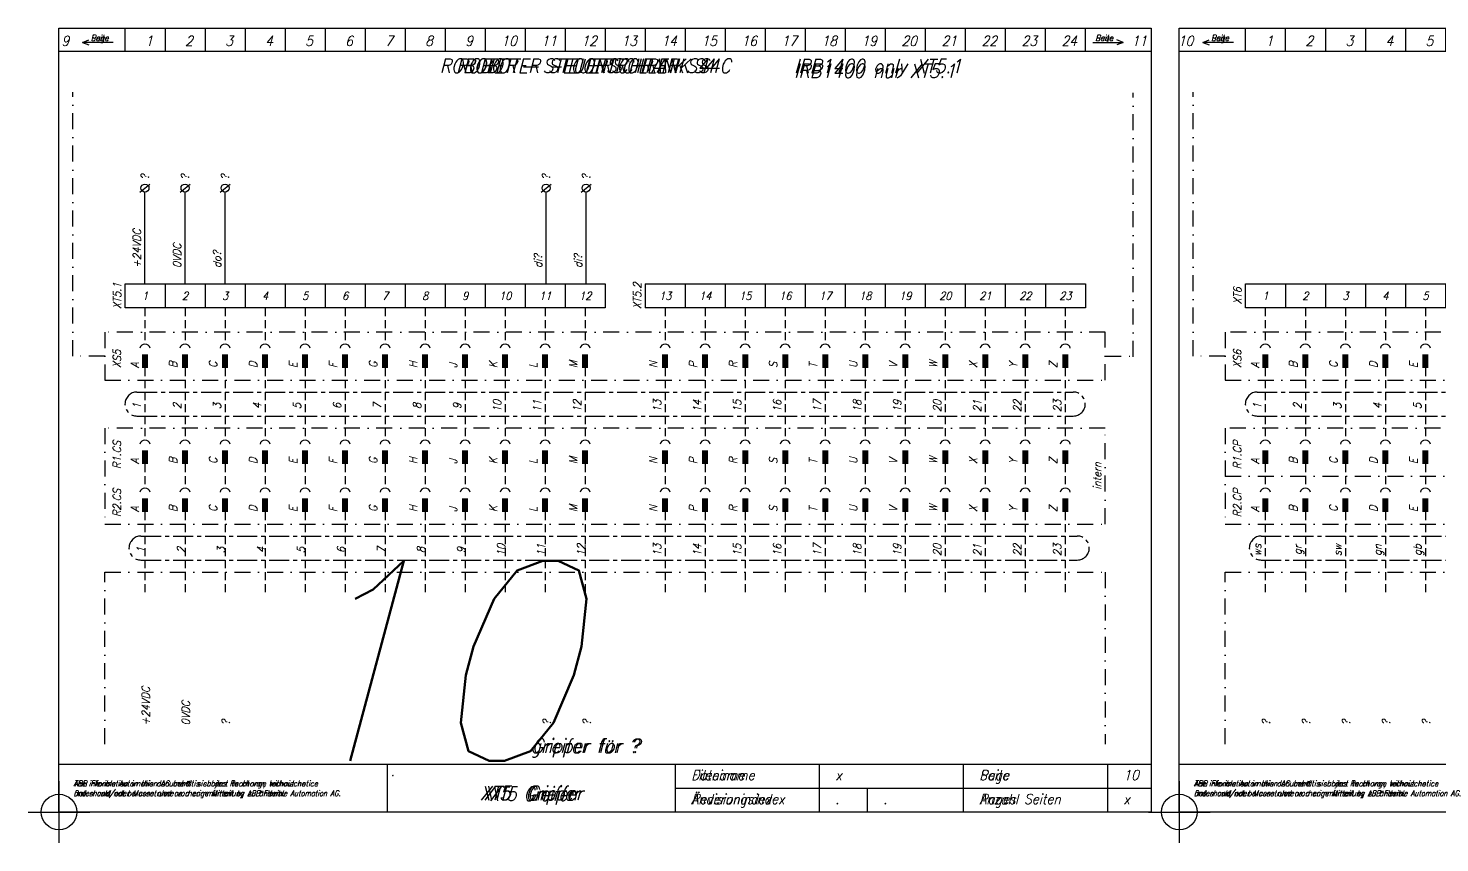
# Model space of a CAD drawing. Extents: x -8 to 1395, y -8 to 3346.
# Drawn here: x -7.7 to 345.1, y 832.3 to 1036 of the extents above; entities that cross this region are included whole.
import ezdxf
from ezdxf.enums import TextEntityAlignment as Align

# ---------------------------------------------------------------- set-up
doc = ezdxf.new("R2010")
doc.units = 0
doc.header["$LTSCALE"] = 8
for name, pattern in [('CENTER', [2, 1.25, -0.25, 0.25, -0.25]), ('DASHDOT', [1, 0.5, -0.25, 0, -0.25]), ('HIDDEN', [0.375, 0.25, -0.125])]:
    doc.linetypes.add(name, pattern=pattern)
doc.layers.get('0').update_dxf_attribs({"linetype": 'CONTINUOUS'})
doc.layers.get('DEFPOINTS').update_dxf_attribs({"linetype": 'CONTINUOUS'})
for name, color, linetype in [('EL05', 3, 'CONTINUOUS'), ('EL07', 4, 'CONTINUOUS'), ('ELCENTER', 2, 'CENTER'), ('ELHIDDEN', 1, 'HIDDEN'), ('FORM07', 4, 'CONTINUOUS'), ('KOPF03', 2, 'CONTINUOUS'), ('KOPF05', 3, 'CONTINUOUS'), ('KOPF07', 4, 'CONTINUOUS'), ('TEXT_ALLGEMEIN', 2, 'CONTINUOUS'), ('TEXT_DEUTSCH', 2, 'CONTINUOUS'), ('TEXT_ENGLISCH', 2, 'CONTINUOUS'), ('TEXT_FRANZOESISCH', 2, 'CONTINUOUS'), ('TEXT_SCHEMA', 2, 'CONTINUOUS'), ('UMRISSE', 2, 'DASHDOT')]:
    doc.layers.add(name, color=color, linetype=linetype)
doc.styles.add('VSM_13', font='simplex3.shx', dxfattribs={"width": 0.9, "oblique": 15})
doc.dimstyles.new('VSM-ABB', dxfattribs={"dimtxt": 3.5, "dimasz": 4, "dimexe": 2, "dimexo": 1, "dimgap": 1, "dimtad": 1, "dimdec": 0, "dimzin": 0, "dimtxsty": 'VSM_13', "dimcen": -4, "dimclrd": 1, "dimclre": 1, "dimclrt": 1, "dimazin": 3, "dimtfac": 1, "dimtdec": 0, "dimtmove": 0, "dimatfit": 3, "dimtolj": 1, "dimtzin": 0})

# ---------------------------------------------------------------- blocks, each defined once
blk = doc.blocks.new('S4C10')
at = {"layer": 'EL05'}
for p, q in [((20.25, 155), (22.75, 157)), ((30.25, 155), (32.75, 157)), ((40.25, 155), (42.75, 157)), ((120.48, 155), (122.98, 157)), ((130.48, 155), (132.98, 157)), ((21.5, 132), (21.5, 155)), ((31.5, 132), (31.5, 155)), ((41.5, 132), (41.5, 155)), ((121.73, 132), (121.73, 155)), ((131.73, 132), (131.73, 155))]:
    blk.add_line(p, q, dxfattribs=at)
for centre in [(21.5, 156), (31.5, 156), (41.5, 156), (121.73, 156), (131.73, 156)]:
    blk.add_circle(centre, 1, dxfattribs=at)
for centre in [(21.5, 115.73), (31.5, 115.73), (41.5, 115.73), (51.5, 115.73), (61.5, 115.73), (71.5, 115.73), (81.5, 115.73), (91.5, 115.73), (101.5, 115.73), (111.5, 115.73), (121.5, 115.73), (131.5, 115.73), (151.5, 115.73), (161.5, 115.73), (171.5, 115.73), (181.5, 115.73), (191.5, 115.73), (201.5, 115.73), (211.5, 115.73), (221.5, 115.73), (231.5, 115.73), (241.5, 115.73), (251.5, 115.73), (21.5, 91.73), (31.5, 91.73), (41.5, 91.73), (51.5, 91.73), (61.5, 91.73), (71.5, 91.73), (81.5, 91.73), (91.5, 91.73), (101.5, 91.73), (111.5, 91.73), (121.5, 91.73), (131.5, 91.73), (151.5, 91.73), (161.5, 91.73), (171.5, 91.73), (181.5, 91.73), (191.5, 91.73), (201.5, 91.73), (211.5, 91.73), (221.5, 91.73), (231.5, 91.73), (241.5, 91.73), (251.5, 91.73), (21.5, 79.73), (31.5, 79.73), (41.5, 79.73), (51.5, 79.73), (61.5, 79.73), (71.5, 79.73), (81.5, 79.73), (91.5, 79.73), (101.5, 79.73), (111.5, 79.73), (121.5, 79.73), (131.5, 79.73), (151.5, 79.73), (161.5, 79.73), (171.5, 79.73), (181.5, 79.73), (191.5, 79.73), (201.5, 79.73), (211.5, 79.73), (221.5, 79.73), (231.5, 79.73), (241.5, 79.73), (251.5, 79.73)]:
    blk.add_arc(centre, 1.27, 9.4003, 170.5997, dxfattribs=at)
for points in [[(20.75, 111), (20.75, 114.44), (22.25, 111), (22.25, 114.44)], [(30.75, 111), (30.75, 114.44), (32.25, 111), (32.25, 114.44)], [(40.75, 111), (40.75, 114.44), (42.25, 111), (42.25, 114.44)], [(50.75, 111), (50.75, 114.44), (52.25, 111), (52.25, 114.44)], [(60.75, 111), (60.75, 114.44), (62.25, 111), (62.25, 114.44)], [(70.75, 111), (70.75, 114.44), (72.25, 111), (72.25, 114.44)], [(80.75, 111), (80.75, 114.44), (82.25, 111), (82.25, 114.44)], [(90.75, 111), (90.75, 114.44), (92.25, 111), (92.25, 114.44)], [(100.75, 111), (100.75, 114.44), (102.25, 111), (102.25, 114.44)], [(110.75, 111), (110.75, 114.44), (112.25, 111), (112.25, 114.44)], [(120.75, 111), (120.75, 114.44), (122.25, 111), (122.25, 114.44)], [(130.75, 111), (130.75, 114.44), (132.25, 111), (132.25, 114.44)], [(150.75, 111), (150.75, 114.44), (152.25, 111), (152.25, 114.44)], [(160.75, 111), (160.75, 114.44), (162.25, 111), (162.25, 114.44)], [(170.75, 111), (170.75, 114.44), (172.25, 111), (172.25, 114.44)], [(180.75, 111), (180.75, 114.44), (182.25, 111), (182.25, 114.44)], [(190.75, 111), (190.75, 114.44), (192.25, 111), (192.25, 114.44)], [(200.75, 111), (200.75, 114.44), (202.25, 111), (202.25, 114.44)], [(210.75, 111), (210.75, 114.44), (212.25, 111), (212.25, 114.44)], [(220.75, 111), (220.75, 114.44), (222.25, 111), (222.25, 114.44)], [(230.75, 111), (230.75, 114.44), (232.25, 111), (232.25, 114.44)], [(240.75, 111), (240.75, 114.44), (242.25, 111), (242.25, 114.44)], [(250.75, 111), (250.75, 114.44), (252.25, 111), (252.25, 114.44)], [(20.75, 87), (20.75, 90.44), (22.25, 87), (22.25, 90.44)], [(30.75, 87), (30.75, 90.44), (32.25, 87), (32.25, 90.44)], [(40.75, 87), (40.75, 90.44), (42.25, 87), (42.25, 90.44)], [(50.75, 87), (50.75, 90.44), (52.25, 87), (52.25, 90.44)], [(60.75, 87), (60.75, 90.44), (62.25, 87), (62.25, 90.44)], [(70.75, 87), (70.75, 90.44), (72.25, 87), (72.25, 90.44)], [(80.75, 87), (80.75, 90.44), (82.25, 87), (82.25, 90.44)], [(90.75, 87), (90.75, 90.44), (92.25, 87), (92.25, 90.44)], [(100.75, 87), (100.75, 90.44), (102.25, 87), (102.25, 90.44)], [(110.75, 87), (110.75, 90.44), (112.25, 87), (112.25, 90.44)], [(120.75, 87), (120.75, 90.44), (122.25, 87), (122.25, 90.44)], [(130.75, 87), (130.75, 90.44), (132.25, 87), (132.25, 90.44)], [(150.75, 87), (150.75, 90.44), (152.25, 87), (152.25, 90.44)], [(160.75, 87), (160.75, 90.44), (162.25, 87), (162.25, 90.44)], [(170.75, 87), (170.75, 90.44), (172.25, 87), (172.25, 90.44)], [(180.75, 87), (180.75, 90.44), (182.25, 87), (182.25, 90.44)], [(190.75, 87), (190.75, 90.44), (192.25, 87), (192.25, 90.44)], [(200.75, 87), (200.75, 90.44), (202.25, 87), (202.25, 90.44)], [(210.75, 87), (210.75, 90.44), (212.25, 87), (212.25, 90.44)], [(220.75, 87), (220.75, 90.44), (222.25, 87), (222.25, 90.44)], [(230.75, 87), (230.75, 90.44), (232.25, 87), (232.25, 90.44)], [(240.75, 87), (240.75, 90.44), (242.25, 87), (242.25, 90.44)], [(250.75, 87), (250.75, 90.44), (252.25, 87), (252.25, 90.44)], [(20.75, 75), (20.75, 78.44), (22.25, 75), (22.25, 78.44)], [(30.75, 75), (30.75, 78.44), (32.25, 75), (32.25, 78.44)], [(40.75, 75), (40.75, 78.44), (42.25, 75), (42.25, 78.44)], [(50.75, 75), (50.75, 78.44), (52.25, 75), (52.25, 78.44)], [(60.75, 75), (60.75, 78.44), (62.25, 75), (62.25, 78.44)], [(70.75, 75), (70.75, 78.44), (72.25, 75), (72.25, 78.44)], [(80.75, 75), (80.75, 78.44), (82.25, 75), (82.25, 78.44)], [(90.75, 75), (90.75, 78.44), (92.25, 75), (92.25, 78.44)], [(100.75, 75), (100.75, 78.44), (102.25, 75), (102.25, 78.44)], [(110.75, 75), (110.75, 78.44), (112.25, 75), (112.25, 78.44)], [(120.75, 75), (120.75, 78.44), (122.25, 75), (122.25, 78.44)], [(130.75, 75), (130.75, 78.44), (132.25, 75), (132.25, 78.44)], [(150.75, 75), (150.75, 78.44), (152.25, 75), (152.25, 78.44)], [(160.75, 75), (160.75, 78.44), (162.25, 75), (162.25, 78.44)], [(170.75, 75), (170.75, 78.44), (172.25, 75), (172.25, 78.44)], [(180.75, 75), (180.75, 78.44), (182.25, 75), (182.25, 78.44)], [(190.75, 75), (190.75, 78.44), (192.25, 75), (192.25, 78.44)], [(200.75, 75), (200.75, 78.44), (202.25, 75), (202.25, 78.44)], [(210.75, 75), (210.75, 78.44), (212.25, 75), (212.25, 78.44)], [(220.75, 75), (220.75, 78.44), (222.25, 75), (222.25, 78.44)], [(230.75, 75), (230.75, 78.44), (232.25, 75), (232.25, 78.44)], [(240.75, 75), (240.75, 78.44), (242.25, 75), (242.25, 78.44)], [(250.75, 75), (250.75, 78.44), (252.25, 75), (252.25, 78.44)]]:
    blk.add_solid(points, dxfattribs=at)
at = {"layer": 'EL07'}
for p, q in [((16.52, 132.04), (136.5, 132.04)), ((16.52, 126.04), (16.52, 132.04)), ((26.52, 132.04), (26.52, 126.04)), ((36.52, 132.04), (36.52, 126.04)), ((46.52, 132.04), (46.52, 126.04)), ((56.52, 132.04), (56.52, 126.04)), ((66.52, 132.04), (66.52, 126.04)), ((76.52, 132.04), (76.52, 126.04)), ((86.52, 132.04), (86.52, 126.04)), ((96.52, 132.04), (96.52, 126.04)), ((106.52, 132.04), (106.52, 126.04)), ((116.52, 132.04), (116.52, 126.04)), ((126.52, 132.04), (126.52, 126.04)), ((136.52, 132.04), (136.52, 126.04)), ((146.52, 132.04), (256.52, 132.04)), ((146.52, 132.04), (146.52, 126.04)), ((156.52, 132.04), (156.52, 126.04)), ((166.52, 132.04), (166.52, 126.04)), ((176.52, 132.04), (176.52, 126.04)), ((186.52, 132.04), (186.52, 126.04)), ((196.52, 132.04), (196.52, 126.04)), ((206.52, 132.04), (206.52, 126.04)), ((216.52, 132.04), (216.52, 126.04)), ((226.52, 132.04), (226.52, 126.04)), ((236.52, 132.04), (236.52, 126.04)), ((246.52, 132.04), (246.52, 126.04)), ((256.52, 132.04), (256.52, 126.04)), ((136.5, 126.04), (16.52, 126.04)), ((256.52, 126.04), (146.52, 126.04))]:
    blk.add_line(p, q, dxfattribs=at)
at = {"layer": 'ELCENTER', "ltscale": 0.5}
for p, q in [((19.5, 105), (253.5, 105)), ((19.5, 99), (253.5, 99)), ((20.5, 69), (254.5, 69)), ((20.5, 63), (254.5, 63))]:
    blk.add_line(p, q, dxfattribs=at)
for centre, start, end in [((19.5, 102), 90, 270), ((253.5, 102), 270, 90), ((20.5, 66), 90, 270), ((254.5, 66), 270, 90)]:
    blk.add_arc(centre, 3, start, end, dxfattribs=at)
at = {"layer": 'ELHIDDEN'}
for p, q in [((21.5, 126), (21.5, 117)), ((31.5, 126), (31.5, 117)), ((41.5, 126), (41.5, 117)), ((51.5, 126), (51.5, 117)), ((61.5, 126), (61.5, 117)), ((71.5, 126), (71.5, 117)), ((81.5, 126), (81.5, 117)), ((91.5, 126), (91.5, 117)), ((101.5, 126), (101.5, 117)), ((111.5, 126), (111.5, 117)), ((121.5, 126), (121.5, 117)), ((131.5, 126), (131.5, 117)), ((151.5, 126), (151.5, 117)), ((161.5, 126), (161.5, 117)), ((171.5, 126), (171.5, 117)), ((181.5, 126), (181.5, 117)), ((191.5, 126), (191.5, 117)), ((201.5, 126), (201.5, 117)), ((211.5, 126), (211.5, 117)), ((221.5, 126), (221.5, 117)), ((231.5, 126), (231.5, 117)), ((241.5, 126), (241.5, 117)), ((251.5, 126), (251.5, 117)), ((21.5, 111), (21.5, 93)), ((31.5, 111), (31.5, 93)), ((41.5, 111), (41.5, 93)), ((51.5, 111), (51.5, 93)), ((61.5, 111), (61.5, 93)), ((71.5, 111), (71.5, 93)), ((81.5, 111), (81.5, 93)), ((91.5, 111), (91.5, 93)), ((101.5, 111), (101.5, 93)), ((111.5, 111), (111.5, 93)), ((121.5, 111), (121.5, 93)), ((131.5, 111), (131.5, 93)), ((151.5, 111), (151.5, 93)), ((161.5, 111), (161.5, 93)), ((171.5, 111), (171.5, 93)), ((181.5, 111), (181.5, 93)), ((191.5, 111), (191.5, 93)), ((201.5, 111), (201.5, 93)), ((211.5, 111), (211.5, 93)), ((221.5, 111), (221.5, 93)), ((231.5, 111), (231.5, 93)), ((241.5, 111), (241.5, 93)), ((251.5, 111), (251.5, 93)), ((21.5, 87), (21.5, 81)), ((31.5, 87), (31.5, 81)), ((41.5, 87), (41.5, 81)), ((51.5, 87), (51.5, 81)), ((61.5, 87), (61.5, 81)), ((71.5, 87), (71.5, 81)), ((81.5, 87), (81.5, 81)), ((91.5, 87), (91.5, 81)), ((101.5, 87), (101.5, 81)), ((111.5, 87), (111.5, 81)), ((121.5, 87), (121.5, 81)), ((131.5, 87), (131.5, 81)), ((151.5, 87), (151.5, 81)), ((161.5, 87), (161.5, 81)), ((171.5, 87), (171.5, 81)), ((181.5, 87), (181.5, 81)), ((191.5, 87), (191.5, 81)), ((201.5, 87), (201.5, 81)), ((211.5, 87), (211.5, 81)), ((221.5, 87), (221.5, 81)), ((231.5, 87), (231.5, 81)), ((241.5, 87), (241.5, 81)), ((251.5, 87), (251.5, 81)), ((21.5, 75), (21.5, 54)), ((31.5, 75), (31.5, 54)), ((41.5, 75), (41.5, 54)), ((51.5, 75), (51.5, 54)), ((61.5, 75), (61.5, 54)), ((71.5, 75), (71.5, 54)), ((81.5, 75), (81.5, 54)), ((91.5, 75), (91.5, 54)), ((101.5, 75), (101.5, 54)), ((111.5, 75), (111.5, 54)), ((121.5, 75), (121.5, 54)), ((131.5, 75), (131.5, 54)), ((151.5, 75), (151.5, 54)), ((161.5, 75), (161.5, 54)), ((171.5, 75), (171.5, 54)), ((181.5, 75), (181.5, 54)), ((191.5, 75), (191.5, 54)), ((201.5, 75), (201.5, 54)), ((211.5, 75), (211.5, 54)), ((221.5, 75), (221.5, 54)), ((231.5, 75), (231.5, 54)), ((241.5, 75), (241.5, 54)), ((251.5, 75), (251.5, 54))]:
    blk.add_line(p, q, dxfattribs=at)
at = {"layer": 'FORM07'}
for p, q in [((0, 195.96), (272.99, 195.96)), ((0, 0), (0, 195.96)), ((16.5, 195.96), (16.5, 190.24)), ((26.5, 195.96), (26.5, 190.24)), ((36.5, 195.96), (36.5, 190.24)), ((46.5, 195.96), (46.5, 190.24)), ((56.5, 195.96), (56.5, 190.24)), ((66.5, 195.96), (66.5, 190.24)), ((76.5, 195.96), (76.5, 190.24)), ((86.5, 195.96), (86.5, 190.24)), ((96.5, 195.96), (96.5, 190.24)), ((106.5, 195.96), (106.5, 190.24)), ((116.5, 195.96), (116.5, 190.24)), ((126.5, 195.96), (126.5, 190.24)), ((136.5, 195.96), (136.5, 190.24)), ((146.5, 195.96), (146.5, 190.24)), ((156.5, 195.96), (156.5, 190.24)), ((166.5, 195.96), (166.5, 190.24)), ((176.5, 195.96), (176.5, 190.24)), ((186.5, 195.96), (186.5, 190.24)), ((196.5, 195.96), (196.5, 190.24)), ((206.5, 195.96), (206.5, 190.24)), ((216.5, 195.96), (216.5, 190.24)), ((226.5, 195.96), (226.5, 190.24)), ((236.5, 195.96), (236.5, 190.24)), ((246.5, 195.96), (246.5, 190.24)), ((256.5, 195.96), (256.5, 190.24)), ((272.99, 195.96), (272.99, 0)), ((0, 190.24), (272.99, 190.24)), ((272.99, 0), (0, 0))]:
    blk.add_line(p, q, dxfattribs=at)
at = {"layer": 'KOPF03'}
for p, q in [((5.9, 192.43), (7.49, 193.04)), ((13.54, 192.43), (5.9, 192.43)), ((5.9, 192.43), (7.49, 191.83)), ((258.37, 192.43), (266.01, 192.43)), ((266.01, 192.43), (264.42, 193.04)), ((266.01, 192.43), (264.42, 191.83))]:
    blk.add_line(p, q, dxfattribs=at)
at = {"layer": 'KOPF05'}
for p, q in [((82.02, 12), (82.02, 0)), ((154.02, 12), (154.02, 0)), ((190.02, 12), (190.02, 0)), ((226.02, 12), (226.02, 0)), ((262.02, 12), (262.02, 0)), ((154.02, 6), (272.99, 6)), ((202.02, 6), (202.02, 0))]:
    blk.add_line(p, q, dxfattribs=at)
at = {"layer": 'KOPF07'}
blk.add_line((0, 12), (272.99, 12), dxfattribs=at)
at = {"layer": 'UMRISSE'}
for p, q in [((3.5, 114), (3.5, 180)), ((268.5, 113.81), (268.5, 179.81)), ((11.5, 114), (3.5, 114)), ((261.5, 114), (268.5, 114)), ((11.5, 60), (261.5, 60)), ((11.5, 17), (11.5, 60)), ((261.5, 60), (261.5, 17))]:
    blk.add_line(p, q, dxfattribs=at)
for points in [[(11.5, 120), (11.5, 108), (261.5, 108), (261.5, 120)], [(11.5, 96), (11.5, 72), (261.5, 72), (261.5, 96)]]:
    blk.add_lwpolyline(points, close=True, dxfattribs=at)
at = {"layer": 'KOPF05', "style": 'VSM_13', "oblique": 15, "width": 0.9}
for s, p in [('x', (194.02, 8)), ('10', (266.02, 8)), ('x', (266.02, 2)), ('.', (194.02, 2)), ('.', (206.02, 2))]:
    blk.add_text(s, height=2.5, dxfattribs=at).set_placement(p)
at = {"layer": 'TEXT_ALLGEMEIN', "style": 'VSM_13', "oblique": 15, "width": 0.9}
for s, p in [('9', (1.57, 191.54)), ('1', (22.5, 191.54)), ('2', (32.5, 191.54)), ('3', (42.5, 191.54)), ('4', (52.5, 191.54)), ('5', (62.5, 191.54)), ('6', (72.5, 191.54)), ('7', (82.5, 191.54)), ('8', (92.5, 191.54)), ('9', (102.5, 191.54)), ('10', (112.5, 191.54)), ('11', (122.5, 191.54)), ('12', (132.5, 191.54)), ('13', (142.5, 191.54)), ('14', (152.5, 191.54)), ('15', (162.5, 191.54)), ('16', (172.5, 191.54)), ('17', (182.5, 191.54)), ('18', (192.5, 191.54)), ('19', (202.5, 191.54)), ('20', (212.5, 191.54)), ('21', (222.5, 191.54)), ('22', (232.5, 191.54)), ('23', (242.5, 191.54)), ('24', (252.5, 191.54)), ('11', (270.02, 191.54))]:
    blk.add_text(s, height=2.5, dxfattribs=at).set_placement(p, align=Align.CENTER)
blk.add_text('.', height=2, dxfattribs=at).set_placement((83.02, 9))
at = {"layer": 'TEXT_DEUTSCH', "style": 'VSM_13', "oblique": 15, "width": 0.9}
for s, height, p in [('Seite', 1.5, (7.95, 192.77)), ('Seite', 1.5, (259.01, 192.77)), ('Dateiname', 2.5, (158.02, 8)), ('Seite', 2.5, (230.02, 8)), ('Änderungsindex', 2.5, (158.02, 2)), ('Anzahl Seiten', 2.5, (230.02, 2))]:
    blk.add_text(s, height=height, dxfattribs=at).set_placement(p)
at = {"layer": 'TEXT_DEUTSCH', "color": 3, "style": 'VSM_13', "oblique": 15, "width": 0.9}
blk.add_text('ROBOTER - STEUERSCHRANK S4C', height=3.5, dxfattribs=at).set_placement((131.5, 184.81), align=Align.CENTER)
at = {"layer": 'TEXT_DEUTSCH', "style": 'VSM_13', "oblique": 15, "width": 0.9}
for s, p in [('+24VDC', (20.5, 136)), ('0VDC', (30.5, 136)), ('+24VDC', (22.68, 21.64)), ('0VDC', (32.68, 21.64)), ('?', (42.68, 21.64)), ('?', (122.9, 21.64)), ('?', (132.9, 21.64))]:
    blk.add_text(s, height=2, rotation=90, dxfattribs=at).set_placement(p)
blk.add_text('Greifer für ?', height=3.5, dxfattribs=at).set_placement((131.5, 14.81), align=Align.CENTER)
at = {"layer": 'TEXT_DEUTSCH', "color": 1, "style": 'VSM_13', "oblique": 15, "width": 0.9}
for s, p in [('ABB Flexible Automation AG behält sich das Recht vor, technische', (3.67, 6.43)), ('Daten und/oder Masse ohne vorherige Mitteilung zu ändern.', (3.67, 4))]:
    blk.add_text(s, height=1.42, dxfattribs=at).set_placement(p)
at = {"layer": 'TEXT_DEUTSCH', "color": 4, "style": 'VSM_13', "oblique": 15, "width": 0.9}
blk.add_text('XT5  Greifer', height=3.5, dxfattribs=at).set_placement((118.03, 3), align=Align.CENTER)
at = {"layer": 'TEXT_DEUTSCH', "color": 1, "insert": (183.73, 183.54), "char_height": 3.5, "attachment_point": 7, "style": 'VSM_13'}
blk.add_mtext('{IRB1400 nur XT5.1}', dxfattribs=at)
at = {"layer": 'TEXT_ENGLISCH', "style": 'VSM_13', "oblique": 15, "width": 0.9}
for s, height, p in [('Page', 1.5, (7.95, 192.77)), ('Page', 1.5, (259.01, 192.77)), ('Filename', 2.5, (158.02, 8)), ('Page', 2.5, (230.02, 8)), ('Revisionindex', 2.5, (158.02, 2)), ('Pages', 2.5, (230.02, 2))]:
    blk.add_text(s, height=height, dxfattribs=at).set_placement(p)
at = {"layer": 'TEXT_ENGLISCH', "color": 3, "style": 'VSM_13', "oblique": 15, "width": 0.9}
blk.add_text('ROBOTER - CONTROLLER S4', height=3.5, dxfattribs=at).set_placement((131.5, 184.81), align=Align.CENTER)
at = {"layer": 'TEXT_ENGLISCH', "style": 'VSM_13', "oblique": 15, "width": 0.9}
for s, p in [('+24VDC', (20.5, 136)), ('0VDC', (30.5, 136)), ('+24VDC', (22.68, 21.64)), ('0VDC', (32.68, 21.64)), ('?', (42.68, 21.64)), ('?', (122.9, 21.64)), ('?', (132.9, 21.64))]:
    blk.add_text(s, height=2, rotation=90, dxfattribs=at).set_placement(p)
blk.add_text('gripper for ?', height=3.5, dxfattribs=at).set_placement((131.5, 14.81), align=Align.CENTER)
at = {"layer": 'TEXT_ENGLISCH', "color": 1, "style": 'VSM_13', "oblique": 15}
for s, width, p in [('The information in this document is subject to change without notice', 0.9, (3.67, 6.43)), ('and should not be construed as a commitment by ABB Flexible Automation AG.', 0.86, (3.67, 4))]:
    blk.add_text(s, height=1.42, dxfattribs=dict(at, width=width)).set_placement(p)
at = {"layer": 'TEXT_ENGLISCH', "color": 4, "style": 'VSM_13', "oblique": 15, "width": 0.8}
blk.add_text('XT5  Gripper', height=3.5, dxfattribs=at).set_placement((118.03, 3), align=Align.CENTER)
at = {"layer": 'TEXT_ENGLISCH', "color": 1, "insert": (183.73, 183.54), "char_height": 3.5, "attachment_point": 7, "style": 'VSM_13'}
blk.add_mtext('{IRB1400 only XT5.1}', dxfattribs=at)
at = {"layer": 'TEXT_FRANZOESISCH', "style": 'VSM_13', "oblique": 15, "width": 0.9}
for s, height, p in [('Seite', 1.5, (7.95, 192.77)), ('Seite', 1.5, (259.01, 192.77)), ('Filename', 2.5, (158.02, 8)), ('Seite', 2.5, (230.02, 8)), ('Änderungsindex', 2.5, (158.02, 2)), ('Anzahl Seiten', 2.5, (230.02, 2))]:
    blk.add_text(s, height=height, dxfattribs=at).set_placement(p)
at = {"layer": 'TEXT_FRANZOESISCH', "color": 3, "style": 'VSM_13', "oblique": 15, "width": 0.9}
blk.add_text('ROBOT - STEUERSCHRANK S4', height=3.5, dxfattribs=at).set_placement((131.5, 184.81), align=Align.CENTER)
at = {"layer": 'TEXT_FRANZOESISCH', "color": 1, "style": 'VSM_13', "oblique": 15, "width": 0.9}
for s, p in [('ABB Flexible Automation AG behält sich das Recht vor, technische', (3.67, 6.43)), ('Daten und/oder Masse ohne vorherige Mitteilung zu ändern.', (3.67, 4))]:
    blk.add_text(s, height=1.42, dxfattribs=at).set_placement(p)
at = {"layer": 'TEXT_FRANZOESISCH', "color": 4, "style": 'VSM_13', "oblique": 15, "width": 0.8}
blk.add_text('XT5 Greifer', height=3.5, dxfattribs=at).set_placement((118.03, 2.81), align=Align.CENTER)
at = {"layer": 'TEXT_SCHEMA', "style": 'VSM_13', "oblique": 15, "width": 0.9}
for s, p in [('?', (22.5, 158)), ('?', (32.5, 158)), ('?', (42.5, 158)), ('?', (122.73, 158)), ('?', (132.73, 158)), ('do?', (40.5, 136)), ('di?', (120.73, 136)), ('di?', (130.73, 136)), ('H', (89.5, 111)), ('K', (109.5, 111)), ('M', (129.5, 111)), ('N', (149.5, 111)), ('U', (199.5, 111)), ('W', (219.5, 111)), ('A', (20, 111)), ('B', (29.5, 111)), ('C', (39.5, 111)), ('D', (49.5, 111)), ('E', (59.5, 111)), ('F', (69.5, 111)), ('G', (79.5, 111)), ('J', (99.5, 111)), ('L', (119.5, 111)), ('P', (159.5, 111)), ('R', (169.5, 111)), ('S', (179.5, 111)), ('T', (189.5, 111)), ('V', (209.5, 111)), ('X', (229.5, 111)), ('Y', (239.5, 111)), ('Z', (249.5, 111)), ('A', (20, 87)), ('B', (29.5, 87)), ('C', (39.5, 87)), ('D', (49.5, 87)), ('E', (59.5, 87)), ('F', (69.5, 87)), ('G', (79.5, 87)), ('H', (89.5, 87)), ('J', (99.5, 87)), ('K', (109.5, 87)), ('L', (119.5, 87)), ('M', (129.5, 87)), ('N', (149.5, 87)), ('P', (159.5, 87)), ('R', (169.5, 87)), ('S', (179.5, 87)), ('T', (189.5, 87)), ('U', (199.5, 87)), ('V', (209.5, 87)), ('W', (219.5, 87)), ('X', (229.5, 87)), ('Y', (239.5, 87)), ('Z', (249.5, 87)), ('A', (20, 75)), ('B', (29.5, 75)), ('C', (39.5, 75)), ('D', (49.5, 75)), ('E', (59.5, 75)), ('F', (69.5, 75)), ('G', (79.5, 75)), ('H', (89.5, 75)), ('J', (99.5, 75)), ('K', (109.5, 75)), ('L', (119.5, 75)), ('M', (129.5, 75)), ('N', (149.5, 75)), ('P', (159.5, 75)), ('R', (169.5, 75)), ('S', (179.5, 75)), ('T', (189.5, 75)), ('U', (199.5, 75)), ('V', (209.5, 75)), ('W', (219.5, 75)), ('X', (229.5, 75)), ('Y', (239.5, 75)), ('Z', (249.5, 75))]:
    blk.add_text(s, height=2, rotation=90, dxfattribs=at).set_placement(p)
for s, p in [('XT5.1', (15.52, 129.04)), ('XT5.2', (145.52, 129.04)), ('XS5', (15.5, 113.27)), ('2', (30.5, 101.5)), ('3', (40.5, 101.5)), ('5', (60.5, 101.5)), ('6', (70.5, 101.5)), ('7', (80.5, 101.5)), ('8', (90.5, 101.5)), ('9', (100.5, 101.5)), ('10', (110.5, 101.5)), ('11', (120.5, 101.5)), ('12', (130.5, 101.5)), ('13', (150.5, 101.5)), ('14', (160.5, 101.5)), ('15', (170.5, 101.5)), ('16', (180.5, 101.5)), ('17', (190.5, 101.5)), ('18', (200.5, 101.5)), ('19', (210.5, 101.5)), ('20', (220.5, 101.5)), ('21', (230.5, 101.5)), ('22', (240.5, 101.5)), ('23', (250.5, 101.5)), ('1', (20.5, 101.5)), ('4', (50.5, 101.5)), ('R1.CS', (15.5, 89.27)), ('intern', (260.5, 84)), ('R2.CS', (15.5, 77.27)), ('10', (111.5, 65.5)), ('12', (131.5, 65.5)), ('13', (150.5, 65.5)), ('14', (160.5, 65.5)), ('15', (170.5, 65.5)), ('16', (180.5, 65.5)), ('17', (190.5, 65.5)), ('18', (200.5, 65.5)), ('19', (210.5, 65.5)), ('20', (220.5, 65.5)), ('22', (240.5, 65.5)), ('23', (250.5, 65.5)), ('1', (21.5, 65.5)), ('2', (31.5, 65.5)), ('3', (41.5, 65.5)), ('4', (51.5, 65.5)), ('5', (61.5, 65.5)), ('6', (71.5, 65.5)), ('7', (81.5, 65.5)), ('8', (91.5, 65.5)), ('9', (101.5, 65.5)), ('11', (121.5, 65.5)), ('21', (230.5, 65.5))]:
    blk.add_text(s, height=2, rotation=90, dxfattribs=at).set_placement(p, align=Align.CENTER)
for s, p in [('1', (21.52, 128.04)), ('2', (31.52, 128.04)), ('3', (41.52, 128.04)), ('4', (51.52, 128.04)), ('5', (61.52, 128.04)), ('6', (71.52, 128.04)), ('7', (81.52, 128.04)), ('8', (91.52, 128.04)), ('9', (101.52, 128.04)), ('10', (111.52, 128.04)), ('11', (121.52, 128.04)), ('12', (131.52, 128.04)), ('13', (151.52, 128.04)), ('14', (161.52, 128.04)), ('15', (171.52, 128.04)), ('16', (181.52, 128.04)), ('17', (191.52, 128.04)), ('18', (201.52, 128.04)), ('19', (211.52, 128.04)), ('20', (221.52, 128.04)), ('21', (231.52, 128.04)), ('22', (241.52, 128.04)), ('23', (251.52, 128.04))]:
    blk.add_text(s, height=2, dxfattribs=at).set_placement(p, align=Align.CENTER)
blk = doc.blocks.new('RASTER')
at = {"layer": 'DEFPOINTS'}
for p, q in [((0, 7.68), (0, -7.68)), ((0, 7.68), (0, -7.68)), ((-7.68, 0), (7.68, 0)), ((-7.68, 0), (7.68, 0))]:
    blk.add_line(p, q, dxfattribs=at)
blk.add_circle((0, 0), 4.44, dxfattribs=at)
blk.add_circle((0, 0), 4.44, dxfattribs=at)
blk = doc.blocks.new('S4C11')
at = {"layer": 'EL05'}
for centre in [(21.5, 115.73), (31.5, 115.73), (41.5, 115.73), (51.5, 115.73), (61.5, 115.73), (71.5, 115.73), (81.5, 115.73), (91.5, 115.73), (101.5, 115.73), (111.5, 115.73), (21.5, 91.73), (31.5, 91.73), (41.5, 91.73), (51.5, 91.73), (61.5, 91.73), (71.5, 91.73), (81.5, 91.73), (91.5, 91.73), (101.5, 91.73), (111.5, 91.73), (21.5, 79.73), (31.5, 79.73), (41.5, 79.73), (51.5, 79.73), (61.5, 79.73), (71.5, 79.73), (81.5, 79.73), (91.5, 79.73), (101.5, 79.73), (111.5, 79.73)]:
    blk.add_arc(centre, 1.27, 9.4003, 170.5997, dxfattribs=at)
for points in [[(20.75, 111), (20.75, 114.44), (22.25, 111), (22.25, 114.44)], [(30.75, 111), (30.75, 114.44), (32.25, 111), (32.25, 114.44)], [(40.75, 111), (40.75, 114.44), (42.25, 111), (42.25, 114.44)], [(50.75, 111), (50.75, 114.44), (52.25, 111), (52.25, 114.44)], [(60.75, 111), (60.75, 114.44), (62.25, 111), (62.25, 114.44)], [(70.75, 111), (70.75, 114.44), (72.25, 111), (72.25, 114.44)], [(80.75, 111), (80.75, 114.44), (82.25, 111), (82.25, 114.44)], [(90.75, 111), (90.75, 114.44), (92.25, 111), (92.25, 114.44)], [(100.75, 111), (100.75, 114.44), (102.25, 111), (102.25, 114.44)], [(110.75, 111), (110.75, 114.44), (112.25, 111), (112.25, 114.44)], [(20.75, 87), (20.75, 90.44), (22.25, 87), (22.25, 90.44)], [(30.75, 87), (30.75, 90.44), (32.25, 87), (32.25, 90.44)], [(40.75, 87), (40.75, 90.44), (42.25, 87), (42.25, 90.44)], [(50.75, 87), (50.75, 90.44), (52.25, 87), (52.25, 90.44)], [(60.75, 87), (60.75, 90.44), (62.25, 87), (62.25, 90.44)], [(70.75, 87), (70.75, 90.44), (72.25, 87), (72.25, 90.44)], [(80.75, 87), (80.75, 90.44), (82.25, 87), (82.25, 90.44)], [(90.75, 87), (90.75, 90.44), (92.25, 87), (92.25, 90.44)], [(100.75, 87), (100.75, 90.44), (102.25, 87), (102.25, 90.44)], [(110.75, 87), (110.75, 90.44), (112.25, 87), (112.25, 90.44)], [(20.75, 75), (20.75, 78.44), (22.25, 75), (22.25, 78.44)], [(30.75, 75), (30.75, 78.44), (32.25, 75), (32.25, 78.44)], [(40.75, 75), (40.75, 78.44), (42.25, 75), (42.25, 78.44)], [(50.75, 75), (50.75, 78.44), (52.25, 75), (52.25, 78.44)], [(60.75, 75), (60.75, 78.44), (62.25, 75), (62.25, 78.44)], [(70.75, 75), (70.75, 78.44), (72.25, 75), (72.25, 78.44)], [(80.75, 75), (80.75, 78.44), (82.25, 75), (82.25, 78.44)], [(90.75, 75), (90.75, 78.44), (92.25, 75), (92.25, 78.44)], [(100.75, 75), (100.75, 78.44), (102.25, 75), (102.25, 78.44)], [(110.75, 75), (110.75, 78.44), (112.25, 75), (112.25, 78.44)]]:
    blk.add_solid(points, dxfattribs=at)
at = {"layer": 'EL07'}
for p, q in [((16.52, 132.04), (116.52, 132.02)), ((16.52, 126.04), (16.52, 132.04)), ((26.52, 132.04), (26.52, 126.04)), ((36.52, 132.04), (36.52, 126.04)), ((46.52, 132.04), (46.52, 126.04)), ((56.52, 132.04), (56.52, 126.04)), ((66.52, 132.04), (66.52, 126.04)), ((76.52, 132.04), (76.52, 126.04)), ((86.52, 132.04), (86.52, 126.04)), ((96.52, 132.04), (96.52, 126.04)), ((106.52, 132.04), (106.52, 126.04)), ((116.52, 132.02), (116.52, 126.02)), ((116.52, 126.02), (16.52, 126.04))]:
    blk.add_line(p, q, dxfattribs=at)
at = {"layer": 'ELCENTER', "ltscale": 0.5}
for p, q in [((19.5, 105), (119.06, 105)), ((19.5, 99), (119.06, 99)), ((20.5, 69), (119.35, 69)), ((20.5, 63), (119.35, 63))]:
    blk.add_line(p, q, dxfattribs=at)
for centre, start, end in [((19.5, 102), 90, 270), ((119.06, 102), 270, 90), ((20.5, 66), 90, 270), ((119.35, 66), 270, 90)]:
    blk.add_arc(centre, 3, start, end, dxfattribs=at)
at = {"layer": 'ELHIDDEN'}
for p, q in [((21.5, 126), (21.5, 117)), ((31.5, 126), (31.5, 117)), ((41.5, 126), (41.5, 117)), ((51.5, 126), (51.5, 117)), ((61.5, 126), (61.5, 117)), ((71.5, 126), (71.5, 117)), ((81.5, 126), (81.5, 117)), ((91.5, 126), (91.5, 117)), ((101.5, 126), (101.5, 117)), ((111.5, 126), (111.5, 117)), ((21.5, 111), (21.5, 93)), ((31.5, 111), (31.5, 93)), ((41.5, 111), (41.5, 93)), ((51.5, 111), (51.5, 93)), ((61.5, 111), (61.5, 93)), ((71.5, 111), (71.5, 93)), ((81.5, 111), (81.5, 93)), ((91.5, 111), (91.5, 93)), ((101.5, 111), (101.5, 93)), ((111.5, 111), (111.5, 93)), ((21.5, 75), (21.5, 54)), ((31.5, 75), (31.5, 54)), ((41.5, 75), (41.5, 54)), ((51.5, 75), (51.5, 54)), ((61.5, 75), (61.5, 54)), ((71.5, 75), (71.5, 54)), ((81.5, 75), (81.5, 54)), ((91.5, 75), (91.5, 54)), ((101.5, 75), (101.5, 54)), ((111.5, 75), (111.5, 54))]:
    blk.add_line(p, q, dxfattribs=at)
at = {"layer": 'ELHIDDEN', "linetype": 'HIDDEN'}
for p, q in [((21.5, 87), (21.5, 81)), ((31.5, 87), (31.5, 81)), ((41.5, 87), (41.5, 81)), ((51.5, 87), (51.5, 81)), ((61.5, 87), (61.5, 81)), ((71.5, 87), (71.5, 81)), ((81.5, 87), (81.5, 81)), ((91.5, 87), (91.5, 81)), ((101.5, 87), (101.5, 81)), ((111.5, 87), (111.5, 81))]:
    blk.add_line(p, q, dxfattribs=at)
at = {"layer": 'FORM07'}
for p, q in [((0, 0), (0, 195.96)), ((0, 195.96), (272.99, 195.96)), ((16.5, 195.96), (16.5, 190.24)), ((26.5, 195.96), (26.5, 190.24)), ((36.5, 195.96), (36.5, 190.24)), ((46.5, 195.96), (46.5, 190.24)), ((56.5, 195.96), (56.5, 190.24)), ((66.5, 195.96), (66.5, 190.24)), ((76.5, 195.96), (76.5, 190.24)), ((86.5, 195.96), (86.5, 190.24)), ((96.5, 195.96), (96.5, 190.24)), ((106.5, 195.96), (106.5, 190.24)), ((116.5, 195.96), (116.5, 190.24)), ((126.5, 195.96), (126.5, 190.24)), ((136.5, 195.96), (136.5, 190.24)), ((146.5, 195.96), (146.5, 190.24)), ((156.5, 195.96), (156.5, 190.24)), ((166.5, 195.96), (166.5, 190.24)), ((176.5, 195.96), (176.5, 190.24)), ((186.5, 195.96), (186.5, 190.24)), ((196.5, 195.96), (196.5, 190.24)), ((206.5, 195.96), (206.5, 190.24)), ((216.5, 195.96), (216.5, 190.24)), ((226.5, 195.96), (226.5, 190.24)), ((236.5, 195.96), (236.5, 190.24)), ((246.5, 195.96), (246.5, 190.24)), ((256.5, 195.96), (256.5, 190.24)), ((272.99, 195.96), (272.99, 0)), ((0, 190.24), (272.99, 190.24)), ((272.99, 0), (0, 0))]:
    blk.add_line(p, q, dxfattribs=at)
at = {"layer": 'KOPF03'}
for p, q in [((5.9, 192.43), (7.49, 193.04)), ((5.9, 192.43), (7.49, 191.83)), ((13.54, 192.43), (5.9, 192.43)), ((258.37, 192.43), (266.01, 192.43)), ((266.01, 192.43), (264.42, 193.04)), ((266.01, 192.43), (264.42, 191.83))]:
    blk.add_line(p, q, dxfattribs=at)
at = {"layer": 'KOPF05'}
for p, q in [((82.02, 12), (82.02, 0)), ((154.02, 12), (154.02, 0)), ((190.02, 12), (190.02, 0)), ((226.02, 12), (226.02, 0)), ((262.02, 12), (262.02, 0)), ((154.02, 6), (272.99, 6)), ((202.02, 6), (202.02, 0))]:
    blk.add_line(p, q, dxfattribs=at)
at = {"layer": 'KOPF07'}
blk.add_line((0, 12), (272.99, 12), dxfattribs=at)
at = {"layer": 'UMRISSE'}
for p, q in [((3.5, 114), (3.5, 180)), ((268.5, 114), (268.5, 180)), ((11.5, 114), (3.5, 114)), ((122.06, 114), (268.5, 114)), ((11.5, 84), (121.94, 84)), ((11.5, 60), (268.5, 60)), ((11.5, 17), (11.5, 60)), ((268.5, 60), (268.5, 17))]:
    blk.add_line(p, q, dxfattribs=at)
blk.add_lwpolyline([(11.5, 120), (11.5, 108), (122.06, 108), (122.06, 120)], close=True, dxfattribs=at)
for points in [[(122.02, 72), (121.94, 72), (121.94, 96), (11.5, 96)], [(11.5, 96), (11.5, 72), (122, 72)]]:
    blk.add_lwpolyline(points, dxfattribs=at)
at = {"layer": 'KOPF05', "style": 'VSM_13', "oblique": 15, "width": 0.9}
for s, p in [('x', (194.02, 8)), ('11', (266.02, 8)), ('x', (266.02, 2)), ('.', (194.02, 2)), ('.', (206.02, 2))]:
    blk.add_text(s, height=2.5, dxfattribs=at).set_placement(p)
at = {"layer": 'TEXT_ALLGEMEIN', "style": 'VSM_13', "oblique": 15, "width": 0.9}
for s, p in [('10', (1.57, 191.54)), ('1', (22.5, 191.54)), ('2', (32.5, 191.54)), ('3', (42.5, 191.54)), ('4', (52.5, 191.54)), ('5', (62.5, 191.54)), ('6', (72.5, 191.54)), ('7', (82.5, 191.54)), ('8', (92.5, 191.54)), ('9', (102.5, 191.54)), ('10', (112.5, 191.54)), ('11', (122.5, 191.54)), ('12', (132.5, 191.54)), ('13', (142.5, 191.54)), ('14', (152.5, 191.54)), ('15', (162.5, 191.54)), ('16', (172.5, 191.54)), ('17', (182.5, 191.54)), ('18', (192.5, 191.54)), ('19', (202.5, 191.54)), ('20', (212.5, 191.54)), ('21', (222.5, 191.54)), ('22', (232.5, 191.54)), ('23', (242.5, 191.54)), ('24', (252.5, 191.54)), ('12', (270.02, 191.54))]:
    blk.add_text(s, height=2.5, dxfattribs=at).set_placement(p, align=Align.CENTER)
blk.add_text('.', height=2, dxfattribs=at).set_placement((83.02, 9))
at = {"layer": 'TEXT_DEUTSCH', "style": 'VSM_13', "oblique": 15, "width": 0.9}
for s, height, p in [('Seite', 1.5, (7.95, 192.77)), ('Seite', 1.5, (259.01, 192.77)), ('Dateiname', 2.5, (158.02, 8)), ('Seite', 2.5, (230.02, 8)), ('Änderungsindex', 2.5, (158.02, 2)), ('Anzahl Seiten', 2.5, (230.02, 2))]:
    blk.add_text(s, height=height, dxfattribs=at).set_placement(p)
at = {"layer": 'TEXT_DEUTSCH', "color": 3, "style": 'VSM_13', "oblique": 15, "width": 0.9}
blk.add_text('ROBOTER - STEUERSCHRANK S4', height=3.5, dxfattribs=at).set_placement((131.5, 185), align=Align.CENTER)
at = {"layer": 'TEXT_DEUTSCH', "style": 'VSM_13', "oblique": 15, "width": 0.9}
for p in [(22.68, 21.64), (32.68, 21.64), (42.68, 21.64), (52.68, 21.64), (62.68, 21.64), (72.68, 21.64), (82.68, 21.64), (92.68, 21.64), (102.68, 21.64), (112.68, 21.64)]:
    blk.add_text('?', height=2, rotation=90, dxfattribs=at).set_placement(p)
blk.add_text('Greifer', height=3.5, dxfattribs=at).set_placement((131.5, 15), align=Align.CENTER)
at = {"layer": 'TEXT_DEUTSCH', "color": 1, "style": 'VSM_13', "oblique": 15, "width": 0.9}
for s, p in [('ABB Flexible Automation AG behält sich das Recht vor, technische', (3.67, 6.43)), ('Daten und/oder Masse ohne vorherige Mitteilung zu ändern.', (3.67, 4))]:
    blk.add_text(s, height=1.42, dxfattribs=at).set_placement(p)
at = {"layer": 'TEXT_DEUTSCH', "color": 4, "style": 'VSM_13', "oblique": 15, "width": 0.9}
blk.add_text('XT6  Greifer', height=3.5, dxfattribs=at).set_placement((118.03, 3.19), align=Align.CENTER)
at = {"layer": 'TEXT_DEUTSCH', "color": 1, "insert": (156.69, 173.54), "char_height": 3.5, "attachment_point": 7, "style": 'VSM_13'}
blk.add_mtext('{nur IRB2400-6400}', dxfattribs=at)
at = {"layer": 'TEXT_ENGLISCH', "style": 'VSM_13', "oblique": 15, "width": 0.9}
for s, height, p in [('Page', 1.5, (7.95, 192.77)), ('Page', 1.5, (259.01, 192.77)), ('Filename', 2.5, (158.02, 8)), ('Page', 2.5, (230.02, 8)), ('Revisionindex', 2.5, (158.02, 2)), ('Pages', 2.5, (230.02, 2))]:
    blk.add_text(s, height=height, dxfattribs=at).set_placement(p)
at = {"layer": 'TEXT_ENGLISCH', "color": 3, "style": 'VSM_13', "oblique": 15, "width": 0.9}
blk.add_text('ROBOTER - CONTROLLER S4', height=3.5, dxfattribs=at).set_placement((131.5, 185), align=Align.CENTER)
at = {"layer": 'TEXT_ENGLISCH', "style": 'VSM_13', "oblique": 15, "width": 0.9}
for p in [(22.68, 21.64), (32.68, 21.64), (42.68, 21.64), (52.68, 21.64), (62.68, 21.64), (72.68, 21.64), (82.68, 21.64), (92.68, 21.64), (102.68, 21.64), (112.68, 21.64)]:
    blk.add_text('?', height=2, rotation=90, dxfattribs=at).set_placement(p)
blk.add_text('Gripper', height=3.5, dxfattribs=at).set_placement((131.5, 15), align=Align.CENTER)
at = {"layer": 'TEXT_ENGLISCH', "color": 1, "style": 'VSM_13', "oblique": 15}
for s, width, p in [('The information in this document is subject to change without notice', 0.9, (3.67, 6.43)), ('and should not be construed as a commitment by ABB Flexible Automation AG.', 0.86, (3.67, 4))]:
    blk.add_text(s, height=1.42, dxfattribs=dict(at, width=width)).set_placement(p)
at = {"layer": 'TEXT_ENGLISCH', "color": 4, "style": 'VSM_13', "oblique": 15, "width": 0.8}
blk.add_text('XT6  Gripper', height=3.5, dxfattribs=at).set_placement((118.03, 3.19), align=Align.CENTER)
at = {"layer": 'TEXT_ENGLISCH', "color": 1, "insert": (156.69, 173.54), "char_height": 3.5, "attachment_point": 7, "style": 'VSM_13'}
blk.add_mtext('{only IRB2400-6400}', dxfattribs=at)
at = {"layer": 'TEXT_FRANZOESISCH', "style": 'VSM_13', "oblique": 15, "width": 0.9}
for s, height, p in [('Seite', 1.5, (7.95, 192.77)), ('Seite', 1.5, (259.01, 192.77)), ('Projektnummer', 2.5, (158.02, 8)), ('Seite', 2.5, (230.02, 8)), ('Änderungsindex', 2.5, (158.02, 2)), ('Anzahl Seiten', 2.5, (230.02, 2))]:
    blk.add_text(s, height=height, dxfattribs=at).set_placement(p)
at = {"layer": 'TEXT_FRANZOESISCH', "color": 3, "style": 'VSM_13', "oblique": 15, "width": 0.9}
blk.add_text('ROBOT - STEUERSCHRANK S4', height=3.5, dxfattribs=at).set_placement((131.5, 185), align=Align.CENTER)
at = {"layer": 'TEXT_FRANZOESISCH', "color": 1, "style": 'VSM_13', "oblique": 15, "width": 0.9}
for s, p in [('ABB Flexible Automation AG behält sich das Recht vor, technische', (3.67, 6.43)), ('Daten und/oder Masse ohne vorherige Mitteilung zu ändern.', (3.67, 4))]:
    blk.add_text(s, height=1.42, dxfattribs=at).set_placement(p)
at = {"layer": 'TEXT_FRANZOESISCH', "color": 4, "style": 'VSM_13', "oblique": 15, "width": 0.8}
blk.add_text('Gripper', height=3.5, dxfattribs=at).set_placement((118.03, 3), align=Align.CENTER)
at = {"layer": 'TEXT_SCHEMA', "style": 'VSM_13', "oblique": 15, "width": 0.9}
for s, p in [('XT6', (15.52, 129.04)), ('XS6', (15.5, 113.27)), ('2', (30.5, 101.5)), ('3', (40.5, 101.5)), ('5', (60.5, 101.5)), ('6', (70.5, 101.5)), ('7', (80.5, 101.5)), ('8', (90.5, 101.5)), ('9', (100.5, 101.5)), ('10', (110.5, 101.5)), ('1', (20.5, 101.5)), ('4', (50.5, 101.5)), ('R1.CP', (15.5, 89.27)), ('intern', (119.94, 90)), ('intern', (119.94, 78)), ('R2.CP', (15.5, 77.27)), ('ws', (20.5, 65.5)), ('sw', (40.5, 65.5)), ('gr', (30.5, 65.5)), ('gn', (50.5, 65.5)), ('gb', (60.5, 65.5)), ('bn', (70.5, 65.5)), ('vi', (80.5, 65.5)), ('rs', (90.5, 65.5)), ('gr', (100.5, 65.5)), ('rs', (104.5, 65.5)), ('rt', (110.5, 65.5)), ('bl', (114.5, 65.5))]:
    blk.add_text(s, height=2, rotation=90, dxfattribs=at).set_placement(p, align=Align.CENTER)
for s, p in [('1', (21.52, 128.04)), ('2', (31.52, 128.04)), ('3', (41.52, 128.04)), ('4', (51.52, 128.04)), ('5', (61.52, 128.04)), ('6', (71.52, 128.04)), ('7', (81.52, 128.04)), ('8', (91.52, 128.04)), ('9', (101.52, 128.04)), ('10', (111.52, 128.04))]:
    blk.add_text(s, height=2, dxfattribs=at).set_placement(p, align=Align.CENTER)
for s, p in [('K', (89.5, 111)), ('M', (109.5, 111)), ('A', (20, 111)), ('B', (29.5, 111)), ('C', (39.5, 111)), ('D', (49.5, 111)), ('E', (59.5, 111)), ('F', (69.5, 111)), ('J', (79.5, 111)), ('L', (99.5, 111)), ('A', (20, 87)), ('B', (29.5, 87)), ('C', (39.5, 87)), ('D', (49.5, 87)), ('E', (59.5, 87)), ('F', (69.5, 87)), ('J', (79.5, 87)), ('K', (89.5, 87)), ('L', (99.5, 87)), ('M', (109.5, 87)), ('A', (20, 75)), ('B', (29.5, 75)), ('C', (39.5, 75)), ('D', (49.5, 75)), ('E', (59.5, 75)), ('F', (69.5, 75)), ('J', (79.5, 75)), ('K', (89.5, 75)), ('L', (99.5, 75)), ('M', (109.5, 75))]:
    blk.add_text(s, height=2, rotation=90, dxfattribs=at).set_placement(p)
at = {"layer": 'ELHIDDEN', "color": 1, "annotation_type": 0, "has_hookline": 1, "hookline_direction": 0, "text_width": 47.44}
blk.add_leader([(116.03, 132), (133.82, 172.54), (155.69, 172.54)], dimstyle='VSM-ABB', dxfattribs=at)

msp = doc.modelspace()

# ---------------------------------------------------------------- block references
for name, p in [('S4C10', (0, 840)), ('S4C11', (280, 840))]:
    msp.add_blockref(name, p)
at = {"layer": 'DEFPOINTS'}
for p in [(0, 840), (280, 840)]:
    msp.add_blockref('RASTER', p, dxfattribs=at)

# ---------------------------------------------------------------- texts
at = {"layer": 'DEFPOINTS', "style": 'VSM_13', "oblique": 15, "width": 0.9}
msp.add_text('10', height=50, dxfattribs=at).set_placement((51.6, 852.8))

doc.saveas('drawing.dxf')
